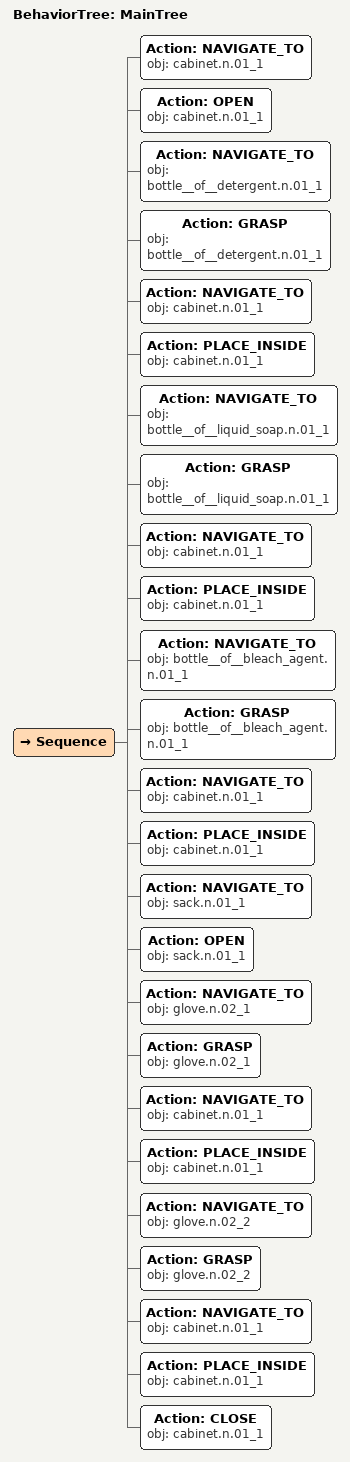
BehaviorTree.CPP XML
<root main_tree_to_execute="MainTree">
  <BehaviorTree ID="MainTree">
    <Sequence>
      <!-- Open cabinet -->
      <Action ID="NAVIGATE_TO" obj="cabinet.n.01_1"/>
      <Action ID="OPEN" obj="cabinet.n.01_1"/>
      <!-- Detergent (on floor) -->
      <Action ID="NAVIGATE_TO" obj="bottle__of__detergent.n.01_1"/>
      <Action ID="GRASP" obj="bottle__of__detergent.n.01_1"/>
      <Action ID="NAVIGATE_TO" obj="cabinet.n.01_1"/>
      <Action ID="PLACE_INSIDE" obj="cabinet.n.01_1"/>
      <!-- Liquid soap (on floor) -->
      <Action ID="NAVIGATE_TO" obj="bottle__of__liquid_soap.n.01_1"/>
      <Action ID="GRASP" obj="bottle__of__liquid_soap.n.01_1"/>
      <Action ID="NAVIGATE_TO" obj="cabinet.n.01_1"/>
      <Action ID="PLACE_INSIDE" obj="cabinet.n.01_1"/>
      <!-- Bleach (on floor) -->
      <Action ID="NAVIGATE_TO" obj="bottle__of__bleach_agent.n.01_1"/>
      <Action ID="GRASP" obj="bottle__of__bleach_agent.n.01_1"/>
      <Action ID="NAVIGATE_TO" obj="cabinet.n.01_1"/>
      <Action ID="PLACE_INSIDE" obj="cabinet.n.01_1"/>
      <!-- Open sack to get gloves -->
      <Action ID="NAVIGATE_TO" obj="sack.n.01_1"/>
      <Action ID="OPEN" obj="sack.n.01_1"/>
      <!-- Glove 1 (inside sack) -->
      <Action ID="NAVIGATE_TO" obj="glove.n.02_1"/>
      <Action ID="GRASP" obj="glove.n.02_1"/>
      <Action ID="NAVIGATE_TO" obj="cabinet.n.01_1"/>
      <Action ID="PLACE_INSIDE" obj="cabinet.n.01_1"/>
      <!-- Glove 2 (inside sack) -->
      <Action ID="NAVIGATE_TO" obj="glove.n.02_2"/>
      <Action ID="GRASP" obj="glove.n.02_2"/>
      <Action ID="NAVIGATE_TO" obj="cabinet.n.01_1"/>
      <Action ID="PLACE_INSIDE" obj="cabinet.n.01_1"/>
      <!-- Close cabinet -->
      <Action ID="CLOSE" obj="cabinet.n.01_1"/>
    </Sequence>
  </BehaviorTree>
</root>
